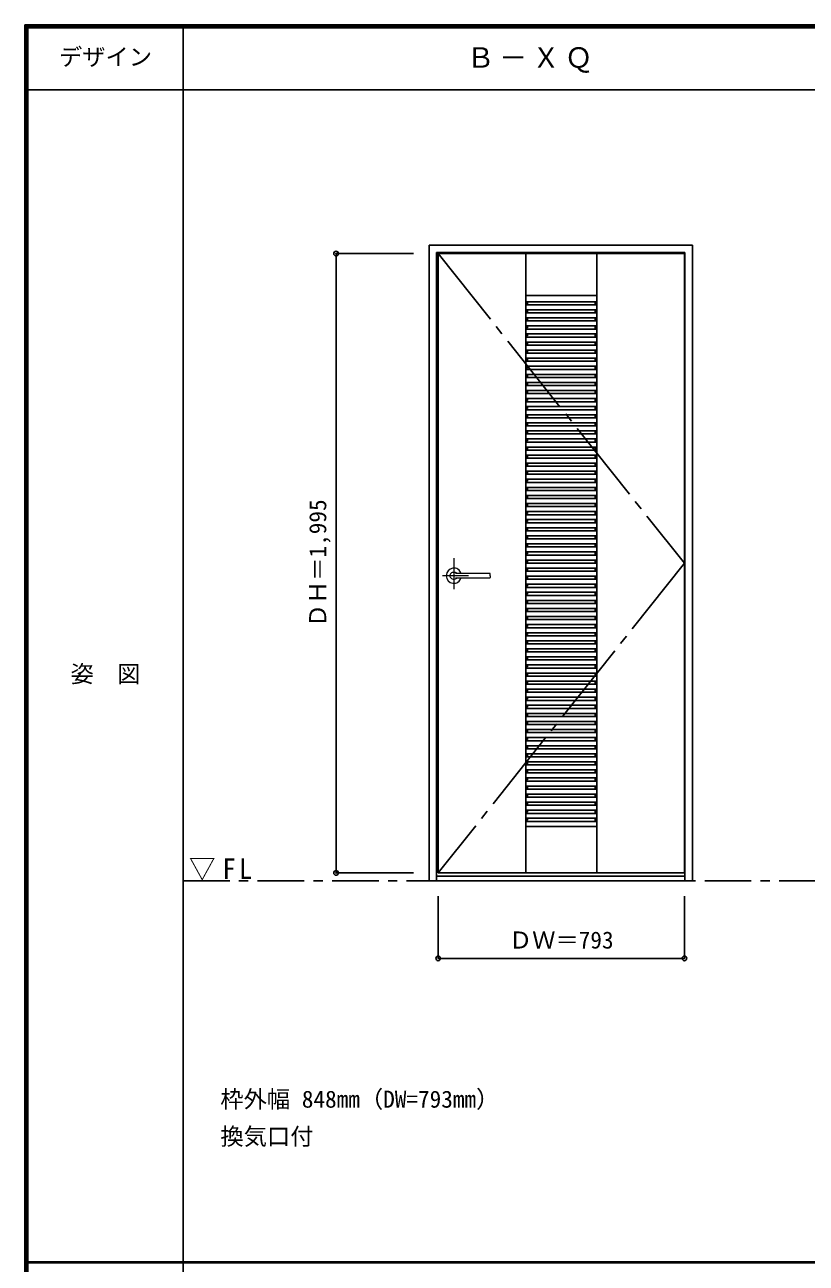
# Model space of a CAD drawing. Units: millimetres, scale not verified. Extents: x -6000 to 5700, y -4307 to 4260.
# Drawn here: x -6000 to -3483, y 186 to 4175 of the extents above; entities that cross this region are included whole.
import ezdxf
from ezdxf.enums import TextEntityAlignment as Align

# ---------------------------------------------------------------- set-up
doc = ezdxf.new("R2010")
doc.units = ezdxf.units.MM
doc.header["$LTSCALE"] = 30
doc.header["$PDMODE"] = 32
doc.header["$PDSIZE"] = 15
doc.linetypes.add('CHAIN1', pattern=[8, 5, -1, 1, -1])
doc.linetypes.add('CHAIN2', pattern=[12, 9, -1, 1, -1])
for name, color, linetype in [('0-1_通り芯', 4, 'CHAIN1'), ('0-2_扉', 3, 'Continuous'), ('0-3_仕上げ', 4, 'Continuous'), ('0-4_枠', 3, 'Continuous'), ('0-7', 7, 'CHAIN2'), ('0-A_文字', 7, 'Continuous'), ('0-B_寸法', 7, 'Continuous'), ('F-1_枠', 6, 'Continuous'), ('F-A_文字', 7, 'Continuous')]:
    doc.layers.add(name, color=color, linetype=linetype)
doc.layers.add('0-5_レバー', color=7, linetype='Continuous', lineweight=18)
doc.styles.add('ＭＳ ゴシック', font='')
doc.styles.get('ＭＳ ゴシック').set_extended_font_data('MS Gothic')

msp = doc.modelspace()

# ---------------------------------------------------------------- linework, layer by layer
at = {"layer": '0-1_通り芯', "color": 7}
msp.add_line((-5490, 1418), (5690, 1418), dxfattribs=at)
at = {"layer": '0-2_扉'}
for p, q in [((-4668.4, 3438), (-3875.4, 3438)), ((-4668.4, 1443), (-4668.4, 3438)), ((-3875.4, 1443), (-3875.4, 3438)), ((-4668.4, 1443), (-3875.4, 1443))]:
    msp.add_line(p, q, dxfattribs=at)
at = {"layer": '0-3_仕上げ', "color": 3}
for p, q in [((-4385.9, 1443), (-4385.9, 3438)), ((-4157.9, 1443), (-4157.9, 3438))]:
    msp.add_line(p, q, dxfattribs=at)
at = {"layer": '0-3_仕上げ', "color": 7}
for p, q in [((-4385.9, 3303), (-4157.9, 3303)), ((-4385.9, 1593), (-4157.9, 1593))]:
    msp.add_line(p, q, dxfattribs=at)
at = {"layer": '0-3_仕上げ'}
for p, q in [((-4385.9, 3283), (-4157.9, 3283)), ((-4385.9, 3276.58), (-4380.9, 3276.58)), ((-4385.9, 3273), (-4157.9, 3273)), ((-4380.9, 3283), (-4380.9, 3276.58)), ((-4385.9, 3257), (-4157.9, 3257)), ((-4385.9, 3250.58), (-4380.9, 3250.58)), ((-4385.9, 3247), (-4157.9, 3247)), ((-4380.9, 3257), (-4380.9, 3250.58)), ((-4385.9, 3231), (-4157.9, 3231)), ((-4385.9, 3224.58), (-4380.9, 3224.58)), ((-4385.9, 3221), (-4157.9, 3221)), ((-4385.9, 3205), (-4157.9, 3205)), ((-4385.9, 3198.58), (-4380.9, 3198.58)), ((-4385.9, 3195), (-4157.9, 3195)), ((-4380.9, 3231), (-4380.9, 3224.58)), ((-4380.9, 3205), (-4380.9, 3198.58)), ((-4385.9, 3179), (-4157.9, 3179)), ((-4385.9, 3172.58), (-4380.9, 3172.58)), ((-4385.9, 3169), (-4157.9, 3169)), ((-4385.9, 3153), (-4157.9, 3153)), ((-4380.9, 3179), (-4380.9, 3172.58)), ((-4380.9, 3153), (-4380.9, 3146.58)), ((-4385.9, 3146.58), (-4380.9, 3146.58)), ((-4385.9, 3143), (-4157.9, 3143)), ((-4385.9, 3127), (-4157.9, 3127)), ((-4385.9, 3120.58), (-4380.9, 3120.58)), ((-4385.9, 3117), (-4157.9, 3117)), ((-4380.9, 3127), (-4380.9, 3120.58)), ((-4385.9, 3101), (-4157.9, 3101)), ((-4385.9, 3094.58), (-4380.9, 3094.58)), ((-4385.9, 3091), (-4157.9, 3091)), ((-4385.9, 3075), (-4157.9, 3075)), ((-4380.9, 3101), (-4380.9, 3094.58)), ((-4380.9, 3075), (-4380.9, 3068.58)), ((-4385.9, 3068.58), (-4380.9, 3068.58)), ((-4385.9, 3065), (-4157.9, 3065)), ((-4385.9, 3049), (-4157.9, 3049)), ((-4385.9, 3042.58), (-4380.9, 3042.58)), ((-4385.9, 3039), (-4157.9, 3039)), ((-4380.9, 3049), (-4380.9, 3042.58)), ((-4385.9, 3023), (-4157.9, 3023)), ((-4385.9, 3016.58), (-4380.9, 3016.58)), ((-4385.9, 3013), (-4157.9, 3013)), ((-4385.9, 2997), (-4157.9, 2997)), ((-4380.9, 3023), (-4380.9, 3016.58)), ((-4380.9, 2997), (-4380.9, 2990.58)), ((-4385.9, 2990.58), (-4380.9, 2990.58)), ((-4385.9, 2987), (-4157.9, 2987)), ((-4385.9, 2971), (-4157.9, 2971)), ((-4385.9, 2964.58), (-4380.9, 2964.58)), ((-4385.9, 2961), (-4157.9, 2961)), ((-4380.9, 2971), (-4380.9, 2964.58)), ((-4385.9, 2945), (-4157.9, 2945)), ((-4385.9, 2938.58), (-4380.9, 2938.58)), ((-4385.9, 2935), (-4157.9, 2935)), ((-4385.9, 2919), (-4157.9, 2919)), ((-4385.9, 2912.58), (-4380.9, 2912.58)), ((-4380.9, 2945), (-4380.9, 2938.58)), ((-4380.9, 2919), (-4380.9, 2912.58)), ((-4385.9, 2909), (-4157.9, 2909)), ((-4385.9, 2893), (-4157.9, 2893)), ((-4385.9, 2886.58), (-4380.9, 2886.58)), ((-4385.9, 2883), (-4157.9, 2883)), ((-4380.9, 2893), (-4380.9, 2886.58)), ((-4385.9, 2867), (-4157.9, 2867)), ((-4385.9, 2860.58), (-4380.9, 2860.58)), ((-4385.9, 2857), (-4157.9, 2857)), ((-4385.9, 2841), (-4157.9, 2841)), ((-4385.9, 2834.58), (-4380.9, 2834.58)), ((-4380.9, 2867), (-4380.9, 2860.58)), ((-4380.9, 2841), (-4380.9, 2834.58)), ((-4385.9, 2831), (-4157.9, 2831)), ((-4385.9, 2815), (-4157.9, 2815)), ((-4385.9, 2808.58), (-4380.9, 2808.58)), ((-4385.9, 2805), (-4157.9, 2805)), ((-4380.9, 2815), (-4380.9, 2808.58)), ((-4385.9, 2789), (-4157.9, 2789)), ((-4385.9, 2782.58), (-4380.9, 2782.58)), ((-4385.9, 2779), (-4157.9, 2779)), ((-4385.9, 2763), (-4157.9, 2763)), ((-4385.9, 2756.58), (-4380.9, 2756.58)), ((-4385.9, 2753), (-4157.9, 2753)), ((-4380.9, 2789), (-4380.9, 2782.58)), ((-4380.9, 2763), (-4380.9, 2756.58)), ((-4385.9, 2737), (-4157.9, 2737)), ((-4385.9, 2730.58), (-4380.9, 2730.58)), ((-4385.9, 2727), (-4157.9, 2727)), ((-4380.9, 2737), (-4380.9, 2730.58)), ((-4385.9, 2711), (-4157.9, 2711)), ((-4385.9, 2704.58), (-4380.9, 2704.58)), ((-4385.9, 2701), (-4157.9, 2701)), ((-4385.9, 2685), (-4157.9, 2685)), ((-4385.9, 2678.58), (-4380.9, 2678.58)), ((-4385.9, 2675), (-4157.9, 2675)), ((-4380.9, 2711), (-4380.9, 2704.58)), ((-4380.9, 2685), (-4380.9, 2678.58)), ((-4385.9, 2659), (-4157.9, 2659)), ((-4385.9, 2652.58), (-4380.9, 2652.58)), ((-4385.9, 2649), (-4157.9, 2649)), ((-4385.9, 2633), (-4157.9, 2633)), ((-4380.9, 2659), (-4380.9, 2652.58)), ((-4380.9, 2633), (-4380.9, 2626.58)), ((-4385.9, 2626.58), (-4380.9, 2626.58)), ((-4385.9, 2623), (-4157.9, 2623)), ((-4385.9, 2607), (-4157.9, 2607)), ((-4385.9, 2600.58), (-4380.9, 2600.58)), ((-4385.9, 2597), (-4157.9, 2597)), ((-4380.9, 2607), (-4380.9, 2600.58)), ((-4385.9, 2581), (-4157.9, 2581)), ((-4385.9, 2574.58), (-4380.9, 2574.58)), ((-4385.9, 2571), (-4157.9, 2571)), ((-4385.9, 2555), (-4157.9, 2555)), ((-4380.9, 2581), (-4380.9, 2574.58)), ((-4380.9, 2555), (-4380.9, 2548.58)), ((-4385.9, 2548.58), (-4380.9, 2548.58)), ((-4385.9, 2545), (-4157.9, 2545)), ((-4385.9, 2529), (-4157.9, 2529)), ((-4385.9, 2522.58), (-4380.9, 2522.58)), ((-4385.9, 2519), (-4157.9, 2519)), ((-4380.9, 2529), (-4380.9, 2522.58)), ((-4385.9, 2503), (-4157.9, 2503)), ((-4385.9, 2496.58), (-4380.9, 2496.58)), ((-4385.9, 2493), (-4157.9, 2493)), ((-4385.9, 2477), (-4157.9, 2477)), ((-4380.9, 2503), (-4380.9, 2496.58)), ((-4380.9, 2477), (-4380.9, 2470.58)), ((-4385.9, 2470.58), (-4380.9, 2470.58)), ((-4385.9, 2467), (-4157.9, 2467)), ((-4385.9, 2451), (-4157.9, 2451)), ((-4385.9, 2444.58), (-4380.9, 2444.58)), ((-4385.9, 2441), (-4157.9, 2441)), ((-4380.9, 2451), (-4380.9, 2444.58)), ((-4385.9, 2425), (-4157.9, 2425)), ((-4385.9, 2418.58), (-4380.9, 2418.58)), ((-4385.9, 2415), (-4157.9, 2415)), ((-4385.9, 2399), (-4157.9, 2399)), ((-4380.9, 2425), (-4380.9, 2418.58)), ((-4380.9, 2399), (-4380.9, 2392.58)), ((-4385.9, 2392.58), (-4380.9, 2392.58)), ((-4385.9, 2389), (-4157.9, 2389)), ((-4385.9, 2373), (-4157.9, 2373)), ((-4385.9, 2366.58), (-4380.9, 2366.58)), ((-4385.9, 2363), (-4157.9, 2363)), ((-4380.9, 2373), (-4380.9, 2366.58)), ((-4385.9, 2347), (-4157.9, 2347)), ((-4385.9, 2340.58), (-4380.9, 2340.58)), ((-4385.9, 2337), (-4157.9, 2337)), ((-4385.9, 2321), (-4157.9, 2321)), ((-4385.9, 2314.58), (-4380.9, 2314.58)), ((-4380.9, 2347), (-4380.9, 2340.58)), ((-4380.9, 2321), (-4380.9, 2314.58)), ((-4385.9, 2311), (-4157.9, 2311)), ((-4385.9, 2295), (-4157.9, 2295)), ((-4385.9, 2288.58), (-4380.9, 2288.58)), ((-4385.9, 2285), (-4157.9, 2285)), ((-4380.9, 2295), (-4380.9, 2288.58)), ((-4385.9, 2269), (-4157.9, 2269)), ((-4385.9, 2262.58), (-4380.9, 2262.58)), ((-4385.9, 2259), (-4157.9, 2259)), ((-4385.9, 2243), (-4157.9, 2243)), ((-4385.9, 2236.58), (-4380.9, 2236.58)), ((-4380.9, 2269), (-4380.9, 2262.58)), ((-4380.9, 2243), (-4380.9, 2236.58)), ((-4385.9, 2233), (-4157.9, 2233)), ((-4385.9, 2217), (-4157.9, 2217)), ((-4385.9, 2210.58), (-4380.9, 2210.58)), ((-4385.9, 2207), (-4157.9, 2207)), ((-4380.9, 2217), (-4380.9, 2210.58)), ((-4385.9, 2191), (-4157.9, 2191)), ((-4385.9, 2184.58), (-4380.9, 2184.58)), ((-4385.9, 2181), (-4157.9, 2181)), ((-4385.9, 2165), (-4157.9, 2165)), ((-4385.9, 2158.58), (-4380.9, 2158.58)), ((-4385.9, 2155), (-4157.9, 2155)), ((-4380.9, 2191), (-4380.9, 2184.58)), ((-4380.9, 2165), (-4380.9, 2158.58)), ((-4385.9, 2139), (-4157.9, 2139)), ((-4385.9, 2132.58), (-4380.9, 2132.58)), ((-4385.9, 2129), (-4157.9, 2129)), ((-4380.9, 2139), (-4380.9, 2132.58)), ((-4385.9, 2113), (-4157.9, 2113)), ((-4385.9, 2106.58), (-4380.9, 2106.58)), ((-4385.9, 2103), (-4157.9, 2103)), ((-4385.9, 2087), (-4157.9, 2087)), ((-4385.9, 2080.58), (-4380.9, 2080.58)), ((-4385.9, 2077), (-4157.9, 2077)), ((-4380.9, 2113), (-4380.9, 2106.58)), ((-4380.9, 2087), (-4380.9, 2080.58)), ((-4385.9, 2061), (-4157.9, 2061)), ((-4385.9, 2054.58), (-4380.9, 2054.58)), ((-4385.9, 2051), (-4157.9, 2051)), ((-4385.9, 2035), (-4157.9, 2035)), ((-4380.9, 2061), (-4380.9, 2054.58)), ((-4380.9, 2035), (-4380.9, 2028.58)), ((-4385.9, 2028.58), (-4380.9, 2028.58)), ((-4385.9, 2025), (-4157.9, 2025)), ((-4385.9, 2009), (-4157.9, 2009)), ((-4385.9, 2002.58), (-4380.9, 2002.58)), ((-4385.9, 1999), (-4157.9, 1999)), ((-4380.9, 2009), (-4380.9, 2002.58)), ((-4385.9, 1983), (-4157.9, 1983)), ((-4385.9, 1976.58), (-4380.9, 1976.58)), ((-4385.9, 1973), (-4157.9, 1973)), ((-4385.9, 1957), (-4157.9, 1957)), ((-4380.9, 1983), (-4380.9, 1976.58)), ((-4380.9, 1957), (-4380.9, 1950.58)), ((-4385.9, 1950.58), (-4380.9, 1950.58)), ((-4385.9, 1947), (-4157.9, 1947)), ((-4385.9, 1931), (-4157.9, 1931)), ((-4385.9, 1924.58), (-4380.9, 1924.58)), ((-4385.9, 1921), (-4157.9, 1921)), ((-4380.9, 1931), (-4380.9, 1924.58)), ((-4385.9, 1905), (-4157.9, 1905)), ((-4385.9, 1898.58), (-4380.9, 1898.58)), ((-4385.9, 1895), (-4157.9, 1895)), ((-4385.9, 1879), (-4157.9, 1879)), ((-4380.9, 1905), (-4380.9, 1898.58)), ((-4380.9, 1879), (-4380.9, 1872.58)), ((-4385.9, 1872.58), (-4380.9, 1872.58)), ((-4385.9, 1869), (-4157.9, 1869)), ((-4385.9, 1853), (-4157.9, 1853)), ((-4385.9, 1846.58), (-4380.9, 1846.58)), ((-4385.9, 1843), (-4157.9, 1843)), ((-4380.9, 1853), (-4380.9, 1846.58)), ((-4385.9, 1827), (-4157.9, 1827)), ((-4385.9, 1820.58), (-4380.9, 1820.58)), ((-4385.9, 1817), (-4157.9, 1817)), ((-4385.9, 1801), (-4157.9, 1801)), ((-4380.9, 1827), (-4380.9, 1820.58)), ((-4380.9, 1801), (-4380.9, 1794.58)), ((-4385.9, 1794.58), (-4380.9, 1794.58)), ((-4385.9, 1791), (-4157.9, 1791)), ((-4385.9, 1775), (-4157.9, 1775)), ((-4385.9, 1768.58), (-4380.9, 1768.58)), ((-4385.9, 1765), (-4157.9, 1765)), ((-4380.9, 1775), (-4380.9, 1768.58)), ((-4385.9, 1749), (-4157.9, 1749)), ((-4385.9, 1742.58), (-4380.9, 1742.58)), ((-4385.9, 1739), (-4157.9, 1739)), ((-4385.9, 1723), (-4157.9, 1723)), ((-4385.9, 1716.58), (-4380.9, 1716.58)), ((-4380.9, 1749), (-4380.9, 1742.58)), ((-4380.9, 1723), (-4380.9, 1716.58)), ((-4385.9, 1713), (-4157.9, 1713)), ((-4385.9, 1697), (-4157.9, 1697)), ((-4385.9, 1690.58), (-4380.9, 1690.58)), ((-4385.9, 1687), (-4157.9, 1687)), ((-4380.9, 1697), (-4380.9, 1690.58)), ((-4385.9, 1671), (-4157.9, 1671)), ((-4385.9, 1664.58), (-4380.9, 1664.58)), ((-4385.9, 1661), (-4157.9, 1661)), ((-4385.9, 1645), (-4157.9, 1645)), ((-4385.9, 1638.58), (-4380.9, 1638.58)), ((-4380.9, 1671), (-4380.9, 1664.58)), ((-4380.9, 1645), (-4380.9, 1638.58)), ((-4385.9, 1635), (-4157.9, 1635)), ((-4385.9, 1619), (-4157.9, 1619)), ((-4385.9, 1612.58), (-4380.9, 1612.58)), ((-4385.9, 1609), (-4157.9, 1609)), ((-4380.9, 1619), (-4380.9, 1612.58))]:
    msp.add_line(p, q, dxfattribs=at)
for points in [[(-4162.9, 3283), (-4162.9, 3276.58), (-4157.9, 3276.58)], [(-4162.9, 3257), (-4162.9, 3250.58), (-4157.9, 3250.58)], [(-4162.9, 3231), (-4162.9, 3224.58), (-4157.9, 3224.58)], [(-4162.9, 3205), (-4162.9, 3198.58), (-4157.9, 3198.58)], [(-4162.9, 3179), (-4162.9, 3172.58), (-4157.9, 3172.58)], [(-4162.9, 3153), (-4162.9, 3146.58), (-4157.9, 3146.58)], [(-4162.9, 3127), (-4162.9, 3120.58), (-4157.9, 3120.58)], [(-4162.9, 3101), (-4162.9, 3094.58), (-4157.9, 3094.58)], [(-4162.9, 3075), (-4162.9, 3068.58), (-4157.9, 3068.58)], [(-4162.9, 3049), (-4162.9, 3042.58), (-4157.9, 3042.58)], [(-4162.9, 3023), (-4162.9, 3016.58), (-4157.9, 3016.58)], [(-4162.9, 2997), (-4162.9, 2990.58), (-4157.9, 2990.58)], [(-4162.9, 2971), (-4162.9, 2964.58), (-4157.9, 2964.58)], [(-4162.9, 2945), (-4162.9, 2938.58), (-4157.9, 2938.58)], [(-4162.9, 2919), (-4162.9, 2912.58), (-4157.9, 2912.58)], [(-4162.9, 2893), (-4162.9, 2886.58), (-4157.9, 2886.58)], [(-4162.9, 2867), (-4162.9, 2860.58), (-4157.9, 2860.58)], [(-4162.9, 2841), (-4162.9, 2834.58), (-4157.9, 2834.58)], [(-4162.9, 2815), (-4162.9, 2808.58), (-4157.9, 2808.58)], [(-4162.9, 2789), (-4162.9, 2782.58), (-4157.9, 2782.58)], [(-4162.9, 2763), (-4162.9, 2756.58), (-4157.9, 2756.58)], [(-4162.9, 2737), (-4162.9, 2730.58), (-4157.9, 2730.58)], [(-4162.9, 2711), (-4162.9, 2704.58), (-4157.9, 2704.58)], [(-4162.9, 2685), (-4162.9, 2678.58), (-4157.9, 2678.58)], [(-4162.9, 2659), (-4162.9, 2652.58), (-4157.9, 2652.58)], [(-4162.9, 2633), (-4162.9, 2626.58), (-4157.9, 2626.58)], [(-4162.9, 2607), (-4162.9, 2600.58), (-4157.9, 2600.58)], [(-4162.9, 2581), (-4162.9, 2574.58), (-4157.9, 2574.58)], [(-4162.9, 2555), (-4162.9, 2548.58), (-4157.9, 2548.58)], [(-4162.9, 2529), (-4162.9, 2522.58), (-4157.9, 2522.58)], [(-4162.9, 2503), (-4162.9, 2496.58), (-4157.9, 2496.58)], [(-4162.9, 2477), (-4162.9, 2470.58), (-4157.9, 2470.58)], [(-4162.9, 2451), (-4162.9, 2444.58), (-4157.9, 2444.58)], [(-4162.9, 2425), (-4162.9, 2418.58), (-4157.9, 2418.58)], [(-4162.9, 2399), (-4162.9, 2392.58), (-4157.9, 2392.58)], [(-4162.9, 2373), (-4162.9, 2366.58), (-4157.9, 2366.58)], [(-4162.9, 2347), (-4162.9, 2340.58), (-4157.9, 2340.58)], [(-4162.9, 2321), (-4162.9, 2314.58), (-4157.9, 2314.58)], [(-4162.9, 2295), (-4162.9, 2288.58), (-4157.9, 2288.58)], [(-4162.9, 2269), (-4162.9, 2262.58), (-4157.9, 2262.58)], [(-4162.9, 2243), (-4162.9, 2236.58), (-4157.9, 2236.58)], [(-4162.9, 2217), (-4162.9, 2210.58), (-4157.9, 2210.58)], [(-4162.9, 2191), (-4162.9, 2184.58), (-4157.9, 2184.58)], [(-4162.9, 2165), (-4162.9, 2158.58), (-4157.9, 2158.58)], [(-4162.9, 2139), (-4162.9, 2132.58), (-4157.9, 2132.58)], [(-4162.9, 2113), (-4162.9, 2106.58), (-4157.9, 2106.58)], [(-4162.9, 2087), (-4162.9, 2080.58), (-4157.9, 2080.58)], [(-4162.9, 2061), (-4162.9, 2054.58), (-4157.9, 2054.58)], [(-4162.9, 2035), (-4162.9, 2028.58), (-4157.9, 2028.58)], [(-4162.9, 2009), (-4162.9, 2002.58), (-4157.9, 2002.58)], [(-4162.9, 1983), (-4162.9, 1976.58), (-4157.9, 1976.58)], [(-4162.9, 1957), (-4162.9, 1950.58), (-4157.9, 1950.58)], [(-4162.9, 1931), (-4162.9, 1924.58), (-4157.9, 1924.58)], [(-4162.9, 1905), (-4162.9, 1898.58), (-4157.9, 1898.58)], [(-4162.9, 1879), (-4162.9, 1872.58), (-4157.9, 1872.58)], [(-4162.9, 1853), (-4162.9, 1846.58), (-4157.9, 1846.58)], [(-4162.9, 1827), (-4162.9, 1820.58), (-4157.9, 1820.58)], [(-4162.9, 1801), (-4162.9, 1794.58), (-4157.9, 1794.58)], [(-4162.9, 1775), (-4162.9, 1768.58), (-4157.9, 1768.58)], [(-4162.9, 1749), (-4162.9, 1742.58), (-4157.9, 1742.58)], [(-4162.9, 1723), (-4162.9, 1716.58), (-4157.9, 1716.58)], [(-4162.9, 1697), (-4162.9, 1690.58), (-4157.9, 1690.58)], [(-4162.9, 1671), (-4162.9, 1664.58), (-4157.9, 1664.58)], [(-4162.9, 1645), (-4162.9, 1638.58), (-4157.9, 1638.58)], [(-4162.9, 1619), (-4162.9, 1612.58), (-4157.9, 1612.58)]]:
    msp.add_lwpolyline(points, dxfattribs=at)
at = {"layer": '0-4_枠'}
for p, q in [((-4697.4, 3465), (-3849.4, 3465)), ((-4697.4, 1418), (-4697.4, 3465)), ((-4673.4, 3441), (-3873.4, 3441)), ((-4673.4, 1418), (-4673.4, 3441)), ((-3873.4, 1418), (-3873.4, 3441)), ((-3849.4, 1418), (-3849.4, 3465)), ((-4697.4, 1418), (-3849.4, 1418)), ((-4673.4, 1433), (-3873.4, 1433))]:
    msp.add_line(p, q, dxfattribs=at)
at = {"layer": '0-5_レバー', "color": 4, "linetype": 'CHAIN1'}
for p, q in [((-4617.9, 2456.96), (-4617.9, 2357.11)), ((-4571.1, 2400.5), (-4654.12, 2400.5))]:
    msp.add_line(p, q, dxfattribs=at)
at = {"layer": '0-5_レバー'}
for q in [(-4500.9, 2405.99), (-4500.9, 2395)]:
    msp.add_line((-4500.9, 2400.5), q, dxfattribs=at)
for points in [[(-4607.94, 2407.49), (-4608.71, 2408.28), (-4610.68, 2409.65), (-4612.92, 2410.66), (-4615.36, 2411.29), (-4617.9, 2411.5), (-4620.44, 2411.29), (-4622.87, 2410.66), (-4625.12, 2409.65), (-4627.09, 2408.28), (-4628.71, 2406.61), (-4629.91, 2404.71), (-4630.65, 2402.65), (-4630.9, 2400.5), (-4630.65, 2398.35), (-4629.91, 2396.29), (-4628.71, 2394.39), (-4627.09, 2392.72), (-4625.12, 2391.35), (-4622.87, 2390.34), (-4620.44, 2389.71), (-4617.9, 2389.5), (-4615.36, 2389.71), (-4612.92, 2390.34), (-4610.68, 2391.35), (-4608.71, 2392.72), (-4607.94, 2393.51)], [(-4502.4, 2407.5), (-4512.13, 2407.5), (-4522.31, 2407.5), (-4531.91, 2407.5), (-4540.9, 2407.5), (-4549.31, 2407.5), (-4557.12, 2407.5), (-4563.94, 2407.5), (-4570.24, 2407.5), (-4576, 2407.5), (-4581.25, 2407.5), (-4586.04, 2407.5), (-4590.69, 2407.5), (-4594.9, 2407.5), (-4598.65, 2407.5), (-4600.65, 2407.5), (-4602.5, 2407.5), (-4604.51, 2407.49), (-4606.92, 2407.49), (-4608.41, 2407.49), (-4609.95, 2407.49), (-4611.47, 2407.49), (-4612.57, 2407.49), (-4613.03, 2407.49), (-4613.03, 2407.48)], [(-4612.88, 2393.51), (-4612.75, 2393.51), (-4612.31, 2393.51), (-4611.59, 2393.51), (-4610.57, 2393.51), (-4609.31, 2393.51), (-4607.96, 2393.51), (-4605.1, 2393.51), (-4602.12, 2393.5), (-4599.1, 2393.5), (-4596.06, 2393.5), (-4592.99, 2393.5), (-4589.91, 2393.5), (-4585.91, 2393.5), (-4581.5, 2393.5), (-4576.53, 2393.5), (-4571, 2393.5), (-4564.91, 2393.5), (-4558.26, 2393.5), (-4551.05, 2393.5), (-4542.46, 2393.5), (-4533.2, 2393.5), (-4523.26, 2393.5), (-4512.65, 2393.5), (-4502.4, 2393.5)], [(-4502.4, 2407.5), (-4511.48, 2407.5), (-4511.88, 2407.5)]]:
    msp.add_lwpolyline(points, dxfattribs=at)
for centre, radius, start, end in [((-4617.9, 2400.5), 24.55, 16.59952, 343.36736), ((-4502.4, 2406), 1.5, 0.00847, 89.9163), ((-4502.4, 2406), 1.5, 360, 90.17419), ((-4502.4, 2395), 1.5, 270.16419, 0), ((-4502.4, 2395), 1.5, 269.91059, 359.99153)]:
    msp.add_arc(centre, radius, start, end, dxfattribs=at)
at = {"layer": '0-7'}
for p, q in [((-4668.4, 3438), (-3875.4, 2440.5)), ((-3875.4, 2440.5), (-4668.4, 1443))]:
    msp.add_line(p, q, dxfattribs=at)
at = {"layer": '0-B_寸法', "color": 4}
for p, q in [((-4997.4, 3438), (-4747.4, 3438)), ((-4997.4, 3438), (-4997.4, 1443)), ((-4997.4, 1443), (-4747.4, 1443)), ((-4668.4, 1168), (-4668.4, 1368)), ((-3875.4, 1168), (-3875.4, 1368)), ((-4668.4, 1168), (-3875.4, 1168))]:
    msp.add_line(p, q, dxfattribs=at)
at = {"layer": '0-B_寸法'}
for p in [(-4997.4, 3438), (-4997.4, 1443), (-4668.4, 1168), (-3875.4, 1168)]:
    msp.add_point(p, dxfattribs=at)
at = {"layer": 'F-1_枠'}
for p, q in [((-6000, 4175), (5700, 4175)), ((-6000, 4175), (-6000, -4205)), ((-6000, 4170), (5700, 4170)), ((-6000, 4165), (5700, 4165)), ((-5995, 4175), (-5995, -4205)), ((-5990, 4175), (-5990, -4205)), ((-5490, 4175), (-5490, -3790)), ((-6000, 3965), (5700, 3965)), ((-6000, 190.5), (5700, 190.5)), ((-6000, 187.5), (5700, 187.5))]:
    msp.add_line(p, q, dxfattribs=at)

# ---------------------------------------------------------------- texts
at = {"layer": '0-A_文字', "style": 'ＭＳ ゴシック'}
for s, p in [('枠外幅 848mm（DW=793mm）', (-5370, 670.5)), ('換気口付', (-5370, 550.5))]:
    msp.add_text(s, height=54.99, dxfattribs=at).set_placement(p, align=Align.BOTTOM_LEFT)
at = {"layer": '0-A_文字', "char_height": 65.98, "attachment_point": 7, "style": 'ＭＳ ゴシック'}
for s, insert in [('\\T1.17;Ｂ－ＸＱ', (-4576.7, 4020)), ('\\T1.26;\\W0.95;▽FL', (-5471.25, 1418))]:
    msp.add_mtext(s, dxfattribs=dict(at, insert=insert))
at = {"layer": '0-B_寸法', "style": 'ＭＳ ゴシック'}
msp.add_text('ＤＨ＝1,995', height=54.99, rotation=90, dxfattribs=at).set_placement((-5012.4, 2234.25), align=Align.BOTTOM_LEFT)
msp.add_text('ＤＷ＝793', height=54.99, dxfattribs=at).set_placement((-4440.65, 1183), align=Align.BOTTOM_LEFT)
at = {"layer": 'F-A_文字', "style": 'ＭＳ ゴシック'}
for s, p in [('デザイン', (-5890, 4027.5)), ('姿\u3000図', (-5852.5, 2040.25))]:
    msp.add_text(s, height=54.99, dxfattribs=at).set_placement(p, align=Align.BOTTOM_LEFT)

doc.saveas('drawing.dxf')
